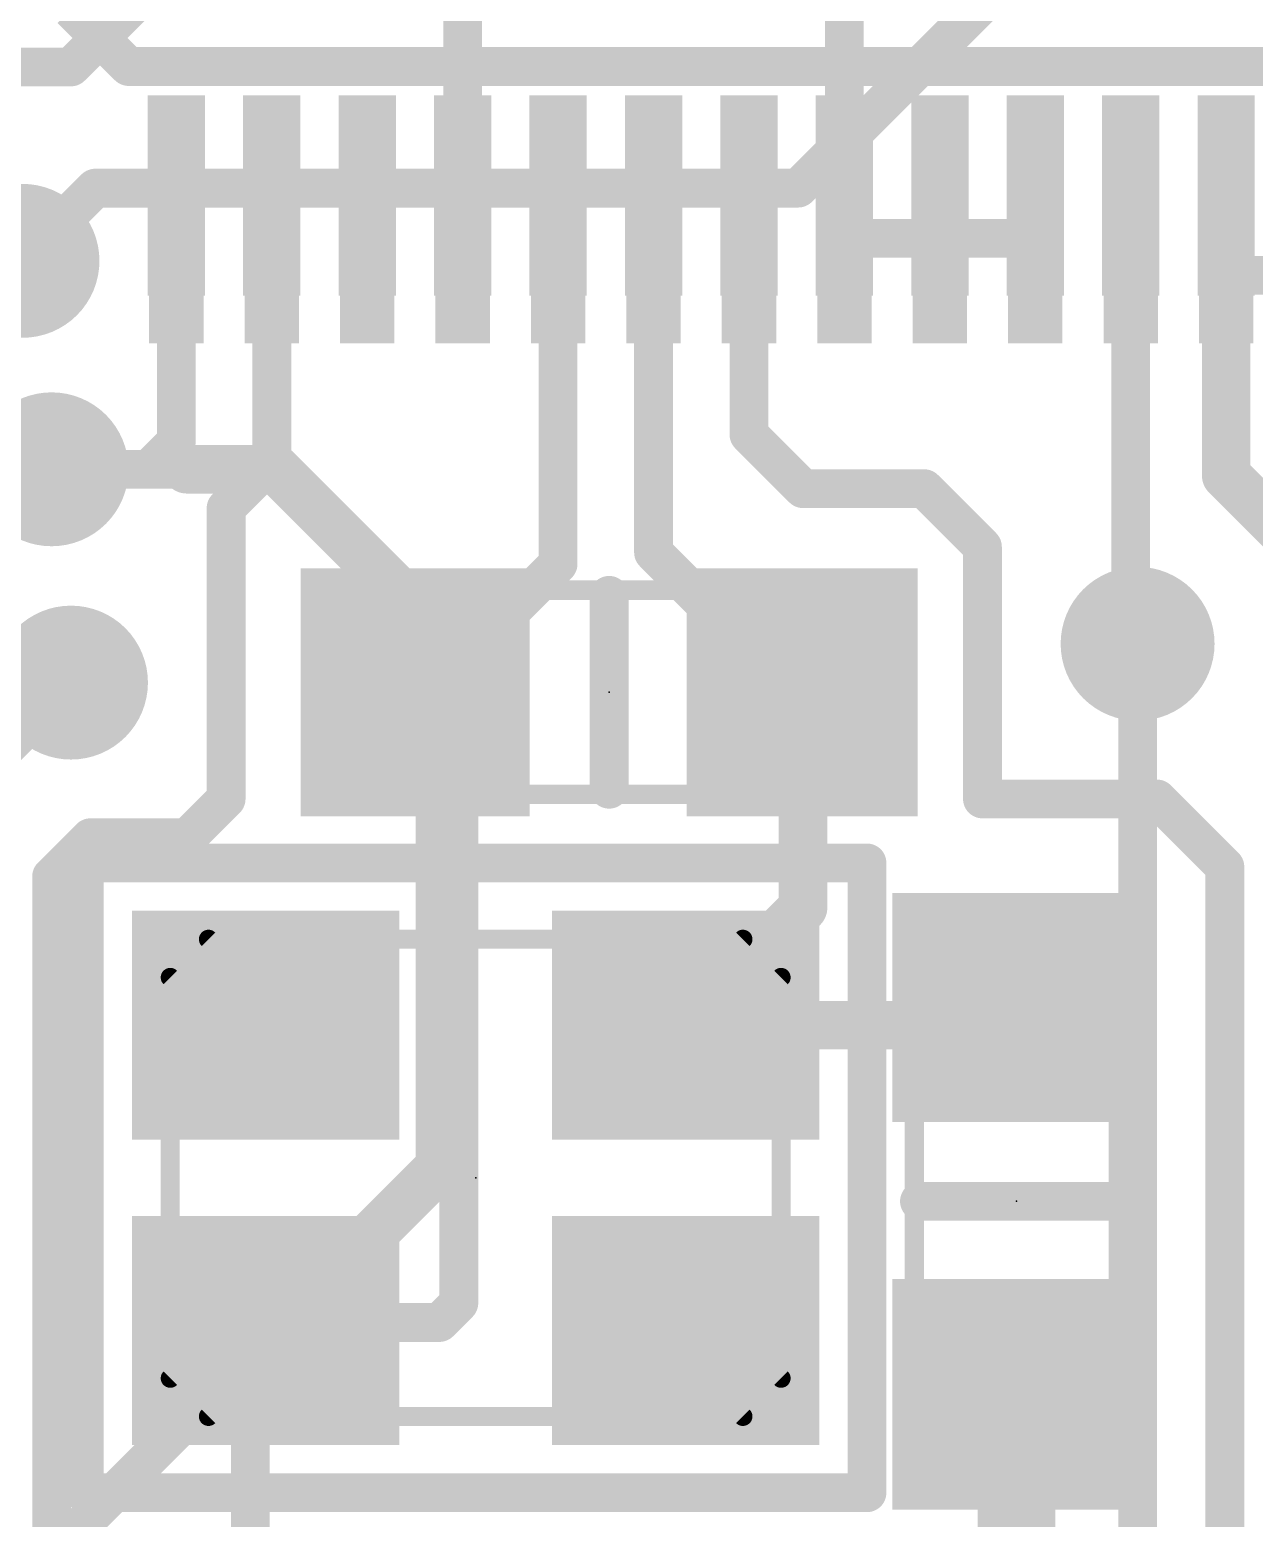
# Model space of a CAD drawing. Extents: x -6.5 to 37.6, y -9.6 to 64.3.
# Drawn here: x 10.45 to 16.87, y 29.86 to 37.66 of the extents above; entities that cross this region are included whole.
import ezdxf

# ---------------------------------------------------------------- set-up
doc = ezdxf.new("R2010")
doc.units = 0
for name, color, linetype in [('1', 12, 'CONTINUOUS'), ('16', 132, 'CONTINUOUS'), ('18', 110, 'CONTINUOUS'), ('21', 40, 'CONTINUOUS'), ('23', 53, 'CONTINUOUS'), ('51', 253, 'CONTINUOUS')]:
    doc.layers.add(name, color=color, linetype=linetype)

# ---------------------------------------------------------------- blocks, each defined once
blk = doc.blocks.new('RECT')
blk.add_solid([(-0.5, -0.5), (0.5, -0.5), (-0.5, 0.5), (0.5, 0.5)])
blk = doc.blocks.new('ROUNDV')
at = {"const_width": 0.5}
blk.add_lwpolyline([(0, -0.25, 1), (0, 0.25, 1), (0, -0.25)], format="xyb", dxfattribs=at)

msp = doc.modelspace()

# ---------------------------------------------------------------- linework, layer by layer
at = {"layer": '1'}
for points, const_width in [([(10.668, 37.465), (12.5984, 39.3954)], 0.2032), ([(14.72, 36.567), (14.72, 38.2136)], 0.2032), ([(12.72, 36.567), (12.72, 37.9168)], 0.2032), ([(10.0095, 37.465), (10.668, 37.465)], 0.2032), ([(11.22, 36.567), (11.22, 35.5024)], 0.2032), ([(11.72, 36.567), (11.72, 35.3928)], 0.2032), ([(13.22, 36.567), (13.22, 34.8608)], 0.2032), ([(13.72, 36.567), (13.72, 34.921)], 0.2032), ([(14.22, 36.567), (14.22, 35.5386)], 0.2032), ([(15.22, 36.567), (14.72, 36.567)], 0.2032), ([(15.72, 36.567), (15.22, 36.567)], 0.2032), ([(16.22, 36.567), (16.22, 34.4784)], 0.2032), ([(16.72, 36.567), (16.72, 35.3246)], 0.254), ([(16.72, 36.567), (16.72, 36.4168)], 0.2032), ([(10.3378, 36.449), (10.414, 36.449)], 0.2032), ([(16.72, 36.4168), (16.764, 36.3728)], 0.2032), ([(16.764, 36.3728), (19.7104, 36.3728)], 0.2032), ([(11.22, 35.5024), (11.0744, 35.3568)], 0.2032), ([(14.22, 35.5386), (14.5034, 35.2552)], 0.2032), ([(11.4808, 35.1536), (11.72, 35.3928)], 0.2032), ([(11.0744, 35.3568), (10.5664, 35.3568)], 0.2032), ([(16.72, 35.3246), (17.2466, 34.798)], 0.254), ([(14.5034, 35.2552), (15.1384, 35.2552)], 0.2032), ([(15.1384, 35.2552), (15.4432, 34.9504)], 0.2032), ([(11.4808, 33.6296), (11.4808, 35.1536)], 0.2032), ([(13.72, 34.921), (14.4526, 34.1884)], 0.2032), ([(15.4432, 34.9504), (15.4432, 33.6296)], 0.2032), ([(13.22, 34.8608), (12.5476, 34.1884)], 0.2032), ([(16.22, 34.4784), (16.256, 34.4424)], 0.2032), ([(10.16, 33.7312), (10.668, 34.2392)], 0.2032), ([(14.5034, 34.1884), (14.5034, 33.0596)], 0.254), ([(12.4714, 34.1884), (12.2428, 34.1884)], 0.2032), ([(12.5476, 34.1884), (12.4714, 34.1884)], 0.2032), ([(12.4714, 34.0614), (12.4714, 34.1884)], 0.2032), ([(14.4526, 34.1884), (14.5034, 34.1884)], 0.2032), ([(12.7, 33.8328), (12.4714, 34.0614)], 0.2032), ([(12.7, 33.8328), (12.7, 30.988)], 0.2032), ([(11.2776, 33.4264), (11.4808, 33.6296)], 0.2032), ([(15.4432, 33.6296), (16.3576, 33.6296)], 0.2032), ([(16.3576, 33.6296), (16.7132, 33.274)], 0.2032), ([(10.5664, 33.2232), (10.7696, 33.4264)], 0.2032), ([(10.7696, 33.4264), (11.2776, 33.4264)], 0.2032), ([(10.5664, 28.2448), (10.5664, 33.2232)], 0.2032), ([(16.7132, 33.274), (16.7132, 28.3972)], 0.2032), ([(14.5034, 33.0596), (13.8882, 32.4444)], 0.254), ([(15.621, 32.5374), (15.621, 32.4444)], 0.254), ([(15.621, 32.4444), (13.8882, 32.4444)], 0.254), ([(12.7, 30.988), (12.5984, 30.8864)], 0.2032), ([(11.7302, 30.8864), (11.6882, 30.8444)], 0.2032), ([(12.5984, 30.8864), (11.7302, 30.8864)], 0.2032), ([(11.6078, 30.764), (11.6882, 30.8444)], 0.2032), ([(11.6078, 29.083), (11.6078, 30.764)], 0.2032), ([(15.621, 29.4386), (15.621, 30.5054)], 0.4064)]:
    msp.add_lwpolyline(points, dxfattribs=dict(at, const_width=const_width))
for points, const_width in [([(10.6321, 37.5009, 1), (10.7039, 37.4291)], 0.1016), ([(10.668, 37.4142, 1), (10.668, 37.5158)], 0.1016), ([(11.2708, 36.567, 1), (11.1692, 36.567)], 0.1016), ([(11.7708, 36.567, 1), (11.6692, 36.567)], 0.1016), ([(13.2708, 36.567, 1), (13.1692, 36.567)], 0.1016), ([(13.7708, 36.567, 1), (13.6692, 36.567)], 0.1016), ([(14.2708, 36.567, 1), (14.1692, 36.567)], 0.1016), ([(14.72, 36.6178, 1), (14.72, 36.5162)], 0.1016), ([(15.22, 36.6178, 1), (15.22, 36.5162)], 0.1016), ([(15.22, 36.5162, 1), (15.22, 36.6178)], 0.1016), ([(15.72, 36.5162, 1), (15.72, 36.6178)], 0.1016), ([(16.2708, 36.567, 1), (16.1692, 36.567)], 0.1016), ([(16.7835, 36.567, 1), (16.6565, 36.567)], 0.127), ([(16.7708, 36.567, 1), (16.6692, 36.567)], 0.1016), ([(12.6692, 36.567, 1), (12.7708, 36.567)], 0.1016), ([(14.6692, 36.567, 1), (14.7708, 36.567)], 0.1016), ([(10.414, 36.3982, 1), (10.414, 36.4998)], 0.1016), ([(16.7559, 36.4527, 1), (16.6841, 36.3809)], 0.1016), ([(16.6692, 36.4168, 1), (16.7708, 36.4168)], 0.1016), ([(16.764, 36.4236, 1), (16.764, 36.322)], 0.1016), ([(16.7281, 36.3369, 1), (16.7999, 36.4087)], 0.1016), ([(11.2559, 35.4665, 1), (11.1841, 35.5383)], 0.1016), ([(14.2559, 35.5745, 1), (14.1841, 35.5027)], 0.1016), ([(14.1692, 35.5386, 1), (14.2708, 35.5386)], 0.1016), ([(11.1692, 35.5024, 1), (11.2708, 35.5024)], 0.1016), ([(11.7559, 35.3569, 1), (11.6841, 35.4287)], 0.1016), ([(10.5664, 35.4076, 1), (10.5664, 35.306)], 0.1016), ([(11.0385, 35.3927, 1), (11.1103, 35.3209)], 0.1016), ([(11.0744, 35.306, 1), (11.0744, 35.4076)], 0.1016), ([(11.6692, 35.3928, 1), (11.7708, 35.3928)], 0.1016), ([(16.7649, 35.3695, 1), (16.6751, 35.2797)], 0.127), ([(14.5034, 35.306, 1), (14.5034, 35.2044)], 0.1016), ([(14.4675, 35.2193, 1), (14.5393, 35.2911)], 0.1016), ([(15.1743, 35.2911, 1), (15.1025, 35.2193)], 0.1016), ([(15.1384, 35.2044, 1), (15.1384, 35.306)], 0.1016), ([(16.6565, 35.3246, 1), (16.7835, 35.3246)], 0.127), ([(11.5316, 35.1536, 1), (11.43, 35.1536)], 0.1016), ([(11.4449, 35.1895, 1), (11.5167, 35.1177)], 0.1016), ([(13.7559, 34.9569, 1), (13.6841, 34.8851)], 0.1016), ([(15.494, 34.9504, 1), (15.3924, 34.9504)], 0.1016), ([(15.4073, 34.9145, 1), (15.4791, 34.9863)], 0.1016), ([(13.2559, 34.8249, 1), (13.1841, 34.8967)], 0.1016), ([(13.6692, 34.921, 1), (13.7708, 34.921)], 0.1016), ([(13.1692, 34.8608, 1), (13.2708, 34.8608)], 0.1016), ([(16.2559, 34.5143, 1), (16.1841, 34.4425)], 0.1016), ([(16.1692, 34.4784, 1), (16.2708, 34.4784)], 0.1016), ([(16.2201, 34.4065, 1), (16.2919, 34.4783)], 0.1016), ([(10.7039, 34.2033, 1), (10.6321, 34.2751)], 0.1016), ([(14.5669, 34.1884, 1), (14.4399, 34.1884)], 0.127), ([(12.2428, 34.2392, 1), (12.2428, 34.1376)], 0.1016), ([(12.4714, 34.2392, 1), (12.4714, 34.1376)], 0.1016), ([(12.5222, 34.1884, 1), (12.4206, 34.1884)], 0.1016), ([(12.4714, 34.1376, 1), (12.4714, 34.2392)], 0.1016), ([(12.5117, 34.2243, 1), (12.5835, 34.1525)], 0.1016), ([(12.5476, 34.1376, 1), (12.5476, 34.2392)], 0.1016), ([(14.4526, 34.2392, 1), (14.4526, 34.1376)], 0.1016), ([(14.4167, 34.1525, 1), (14.4885, 34.2243)], 0.1016), ([(14.5034, 34.1376, 1), (14.5034, 34.2392)], 0.1016), ([(12.5073, 34.0973, 1), (12.4355, 34.0255)], 0.1016), ([(12.4206, 34.0614, 1), (12.5222, 34.0614)], 0.1016), ([(12.7508, 33.8328, 1), (12.6492, 33.8328)], 0.1016), ([(12.6641, 33.7969, 1), (12.7359, 33.8687)], 0.1016), ([(11.5167, 33.5937, 1), (11.4449, 33.6655)], 0.1016), ([(15.4432, 33.6804, 1), (15.4432, 33.5788)], 0.1016), ([(16.3935, 33.6655, 1), (16.3217, 33.5937)], 0.1016), ([(16.3576, 33.5788, 1), (16.3576, 33.6804)], 0.1016), ([(11.43, 33.6296, 1), (11.5316, 33.6296)], 0.1016), ([(15.3924, 33.6296, 1), (15.494, 33.6296)], 0.1016), ([(10.7696, 33.4772, 1), (10.7696, 33.3756)], 0.1016), ([(10.8055, 33.3905, 1), (10.7337, 33.4623)], 0.1016), ([(11.2417, 33.4623, 1), (11.3135, 33.3905)], 0.1016), ([(11.2776, 33.3756, 1), (11.2776, 33.4772)], 0.1016), ([(10.6172, 33.2232, 1), (10.5156, 33.2232)], 0.1016), ([(10.5305, 33.2591, 1), (10.6023, 33.1873)], 0.1016), ([(16.764, 33.274, 1), (16.6624, 33.274)], 0.1016), ([(16.6773, 33.2381, 1), (16.7491, 33.3099)], 0.1016), ([(14.5483, 33.0147, 1), (14.4585, 33.1045)], 0.127), ([(14.4399, 33.0596, 1), (14.5669, 33.0596)], 0.127), ([(15.6845, 32.5374, 1), (15.5575, 32.5374)], 0.127), ([(13.8882, 32.5079, 1), (13.8882, 32.3809)], 0.127), ([(13.8433, 32.4893, 1), (13.9331, 32.3995)], 0.127), ([(15.621, 32.3809, 1), (15.621, 32.5079)], 0.127), ([(15.5575, 32.4444, 1), (15.6845, 32.4444)], 0.127), ([(12.7359, 30.9521, 1), (12.6641, 31.0239)], 0.1016), ([(11.7302, 30.9372, 1), (11.7302, 30.8356)], 0.1016), ([(11.7661, 30.8505, 1), (11.6943, 30.9223)], 0.1016), ([(12.5625, 30.9223, 1), (12.6343, 30.8505)], 0.1016), ([(12.5984, 30.8356, 1), (12.5984, 30.9372)], 0.1016), ([(12.6492, 30.988, 1), (12.7508, 30.988)], 0.1016), ([(11.6523, 30.8803, 1), (11.7241, 30.8085)], 0.1016), ([(11.7241, 30.8085, 1), (11.6523, 30.8803)], 0.1016), ([(11.6586, 30.764, 1), (11.557, 30.764)], 0.1016), ([(11.5719, 30.7999, 1), (11.6437, 30.7281)], 0.1016), ([(15.7226, 30.5054, 1), (15.5194, 30.5054)], 0.2032)]:
    msp.add_lwpolyline(points, format="xyb", dxfattribs=dict(at, const_width=const_width))
at = {"layer": '16'}
for points, const_width in [([(14.478, 36.83), (15.748, 38.1)], 0.2032), ([(10.414, 36.449), (10.795, 36.83)], 0.2032), ([(10.795, 36.83), (14.478, 36.83)], 0.2032), ([(11.2744, 35.3568), (10.5664, 35.3568)], 0.2032), ([(11.7431, 35.3568), (11.2744, 35.3568)], 0.254), ([(12.6, 34.4999), (11.7431, 35.3568)], 0.254), ([(12.6, 31.7008), (12.6, 34.4999)], 0.254), ([(16.256, 28.0416), (16.256, 34.4424)], 0.2032), ([(10.668, 34.2392), (6.8072, 34.2392)], 0.2032), ([(11.5824, 30.6832), (12.6, 31.7008)], 0.254), ([(11.5824, 30.6832), (9.0424, 28.1432)], 0.2032)]:
    msp.add_lwpolyline(points, dxfattribs=dict(at, const_width=const_width))
for points, const_width in [([(10.795, 36.8808, 1), (10.795, 36.7792)], 0.1016), ([(10.8309, 36.7941, 1), (10.7591, 36.8659)], 0.1016), ([(14.4421, 36.8659, 1), (14.5139, 36.7941)], 0.1016), ([(14.478, 36.7792, 1), (14.478, 36.8808)], 0.1016), ([(10.3781, 36.4849, 1), (10.4499, 36.4131)], 0.1016), ([(10.5664, 35.4076, 1), (10.5664, 35.306)], 0.1016), ([(11.2744, 35.4203, 1), (11.2744, 35.2933)], 0.127), ([(11.2744, 35.306, 1), (11.2744, 35.4076)], 0.1016), ([(11.788, 35.4017, 1), (11.6982, 35.3119)], 0.127), ([(11.7431, 35.2933, 1), (11.7431, 35.4203)], 0.127), ([(12.6635, 34.4999, 1), (12.5365, 34.4999)], 0.127), ([(12.5551, 34.455, 1), (12.6449, 34.5448)], 0.127), ([(16.3068, 34.4424, 1), (16.2052, 34.4424)], 0.1016), ([(10.668, 34.1884, 1), (10.668, 34.29)], 0.1016), ([(12.6449, 31.6559, 1), (12.5551, 31.7457)], 0.127), ([(12.5365, 31.7008, 1), (12.6635, 31.7008)], 0.127), ([(11.5375, 30.7281, 1), (11.6273, 30.6383)], 0.127), ([(11.6183, 30.6473, 1), (11.5465, 30.7191)], 0.1016)]:
    msp.add_lwpolyline(points, format="xyb", dxfattribs=dict(at, const_width=const_width))
at = {"layer": '21', "const_width": 0.2032}
for points in [[(10.67, 37.767), (10.97, 37.467)], [(10.97, 37.467), (16.97, 37.467)], [(13.4874, 34.6964), (13.4874, 33.6804)], [(10.7382, 33.2944), (14.8382, 33.2944)], [(10.7382, 33.2944), (10.7382, 29.9944)], [(14.8382, 33.2944), (14.8382, 29.9944)], [(16.129, 31.5214), (15.113, 31.5214)], [(10.7382, 29.9944), (14.8382, 29.9944)]]:
    msp.add_lwpolyline(points, dxfattribs=at)
at = {"layer": '21', "const_width": 0.1016}
for points in [[(10.97, 37.5178, 1), (10.97, 37.4162)], [(10.9341, 37.4311, 1), (11.0059, 37.5029)], [(13.5382, 34.6964, 1), (13.4366, 34.6964)], [(13.4366, 33.6804, 1), (13.5382, 33.6804)], [(10.7382, 33.3452, 1), (10.7382, 33.2436)], [(10.789, 33.2944, 1), (10.6874, 33.2944)], [(14.889, 33.2944, 1), (14.7874, 33.2944)], [(14.8382, 33.2436, 1), (14.8382, 33.3452)], [(15.113, 31.5722, 1), (15.113, 31.4706)], [(16.129, 31.4706, 1), (16.129, 31.5722)], [(10.7382, 30.0452, 1), (10.7382, 29.9436)], [(10.6874, 29.9944, 1), (10.789, 29.9944)], [(14.7874, 29.9944, 1), (14.889, 29.9944)], [(14.8382, 29.9436, 1), (14.8382, 30.0452)]]:
    msp.add_lwpolyline(points, format="xyb", dxfattribs=at)
at = {"layer": '23'}
for p in [(13.4874, 34.1884), (12.7882, 31.6444), (15.621, 31.5214)]:
    msp.add_point(p, dxfattribs=at)
at = {"layer": '51'}
for points, const_width in [([(10.67, 37.767), (10.97, 37.467)], 0.2032), ([(10.97, 37.467), (16.97, 37.467)], 0.2032), ([(12.9774, 34.7234), (13.9974, 34.7234)], 0.1016), ([(12.9774, 33.6534), (13.9974, 33.6534)], 0.1016), ([(11.3882, 32.8944), (14.1882, 32.8944)], 0.1), ([(11.1882, 32.6944), (11.1882, 30.5944)], 0.1), ([(14.3882, 32.6944), (14.3882, 30.5944)], 0.1), ([(15.086, 32.0314), (15.086, 31.0114)], 0.1016), ([(16.156, 32.0314), (16.156, 31.0114)], 0.1016), ([(11.3882, 30.3944), (14.1882, 30.3944)], 0.1)]:
    msp.add_lwpolyline(points, dxfattribs=dict(at, const_width=const_width))
for points, const_width in [([(10.97, 37.5178, 1), (10.97, 37.4162)], 0.1016), ([(10.9341, 37.4311, 1), (11.0059, 37.5029)], 0.1016), ([(12.9774, 34.7488, 1), (12.9774, 34.698)], 0.0508), ([(13.9974, 34.698, 1), (13.9974, 34.7488)], 0.0508), ([(12.9774, 33.6788, 1), (12.9774, 33.628)], 0.0508), ([(13.9974, 33.628, 1), (13.9974, 33.6788)], 0.0508), ([(11.1882, 32.6944, 1), (11.3882, 32.8944)], 0.1), ([(11.3882, 32.9194, 1), (11.3882, 32.8694)], 0.05), ([(11.4059, 32.9121, 1), (11.3705, 32.8767)], 0.05), ([(14.1882, 32.8944, 1), (14.3882, 32.6944)], 0.1), ([(14.2059, 32.8767, 1), (14.1705, 32.9121)], 0.05), ([(14.1882, 32.8694, 1), (14.1882, 32.9194)], 0.05), ([(11.2132, 32.6944, 1), (11.1632, 32.6944)], 0.05), ([(11.2059, 32.7121, 1), (11.1705, 32.6767)], 0.05), ([(14.4132, 32.6944, 1), (14.3632, 32.6944)], 0.05), ([(14.4059, 32.6767, 1), (14.3705, 32.7121)], 0.05), ([(15.1114, 32.0314, 1), (15.0606, 32.0314)], 0.0508), ([(16.1814, 32.0314, 1), (16.1306, 32.0314)], 0.0508), ([(15.0606, 31.0114, 1), (15.1114, 31.0114)], 0.0508), ([(16.1306, 31.0114, 1), (16.1814, 31.0114)], 0.0508), ([(11.3882, 30.3944, 1), (11.1882, 30.5944)], 0.1), ([(14.3882, 30.5944, 1), (14.1882, 30.3944)], 0.1), ([(11.1705, 30.6121, 1), (11.2059, 30.5767)], 0.05), ([(11.1632, 30.5944, 1), (11.2132, 30.5944)], 0.05), ([(14.3632, 30.5944, 1), (14.4132, 30.5944)], 0.05), ([(14.3705, 30.5767, 1), (14.4059, 30.6121)], 0.05), ([(11.3882, 30.4194, 1), (11.3882, 30.3694)], 0.05), ([(11.3705, 30.4121, 1), (11.4059, 30.3767)], 0.05), ([(14.1705, 30.3767, 1), (14.2059, 30.4121)], 0.05), ([(14.1882, 30.3694, 1), (14.1882, 30.4194)], 0.05)]:
    msp.add_lwpolyline(points, format="xyb", dxfattribs=dict(at, const_width=const_width))

# ---------------------------------------------------------------- block references
at = {"layer": '1'}
for p, xscale, yscale in [((11.22, 36.567), 0.285, 1.1), ((11.72, 36.567), 0.285, 1.1), ((12.22, 36.567), 0.285, 1.1), ((12.72, 36.567), 0.285, 1.1), ((13.22, 36.567), 0.285, 1.1), ((13.72, 36.567), 0.285, 1.1), ((14.22, 36.567), 0.285, 1.1), ((14.72, 36.567), 0.285, 1.1), ((15.22, 36.567), 0.285, 1.1), ((15.72, 36.567), 0.285, 1.1), ((16.22, 36.567), 0.285, 1.1), ((16.72, 36.567), 0.285, 1.1), ((12.4714, 34.1884), 1.2, 1.3), ((14.5034, 34.1884), 1.2, 1.3), ((11.6882, 32.4444), 1.4, 1.2), ((13.8882, 32.4444), 1.4, 1.2), ((11.6882, 30.8444), 1.4, 1.2), ((13.8882, 30.8444), 1.4, 1.2)]:
    msp.add_blockref('RECT', p, dxfattribs=dict(at, xscale=xscale, yscale=yscale))
at = {"layer": '1', "xscale": 1.2, "yscale": 1.3, "rotation": 270}
for p in [(15.621, 32.5374), (15.621, 30.5054)]:
    msp.add_blockref('RECT', p, dxfattribs=at)
at = {"layer": '18', "xscale": 0.8064, "yscale": 0.8064}
for p in [(10.414, 36.449), (10.414, 36.449), (10.5664, 35.3568), (10.5664, 35.3568), (16.256, 34.4424), (16.256, 34.4424), (10.668, 34.2392), (10.668, 34.2392)]:
    msp.add_blockref('ROUNDV', p, dxfattribs=at)
at = {"layer": '51'}
for p, xscale, yscale in [((11.22, 36.792), 0.3002, 1.0498), ((11.72, 36.792), 0.3002, 1.0498), ((12.22, 36.792), 0.3002, 1.0498), ((12.72, 36.792), 0.3002, 1.0498), ((13.22, 36.792), 0.3002, 1.0498), ((13.72, 36.792), 0.3002, 1.0498), ((14.22, 36.792), 0.3002, 1.0498), ((14.72, 36.792), 0.3002, 1.0498), ((15.22, 36.792), 0.3002, 1.0498), ((15.72, 36.792), 0.3002, 1.0498), ((16.22, 36.792), 0.3002, 1.0498), ((16.72, 36.792), 0.3002, 1.0498), ((12.779, 34.1884), 0.5832, 1.3), ((14.1906, 34.1884), 0.5936, 1.3)]:
    msp.add_blockref('RECT', p, dxfattribs=dict(at, xscale=xscale, yscale=yscale))
at = {"layer": '51', "yscale": 1.3, "rotation": 270}
for p, xscale in [((15.621, 32.2298), 0.5832), ((15.621, 30.8182), 0.5936)]:
    msp.add_blockref('RECT', p, dxfattribs=dict(at, xscale=xscale))

doc.saveas('drawing.dxf')
